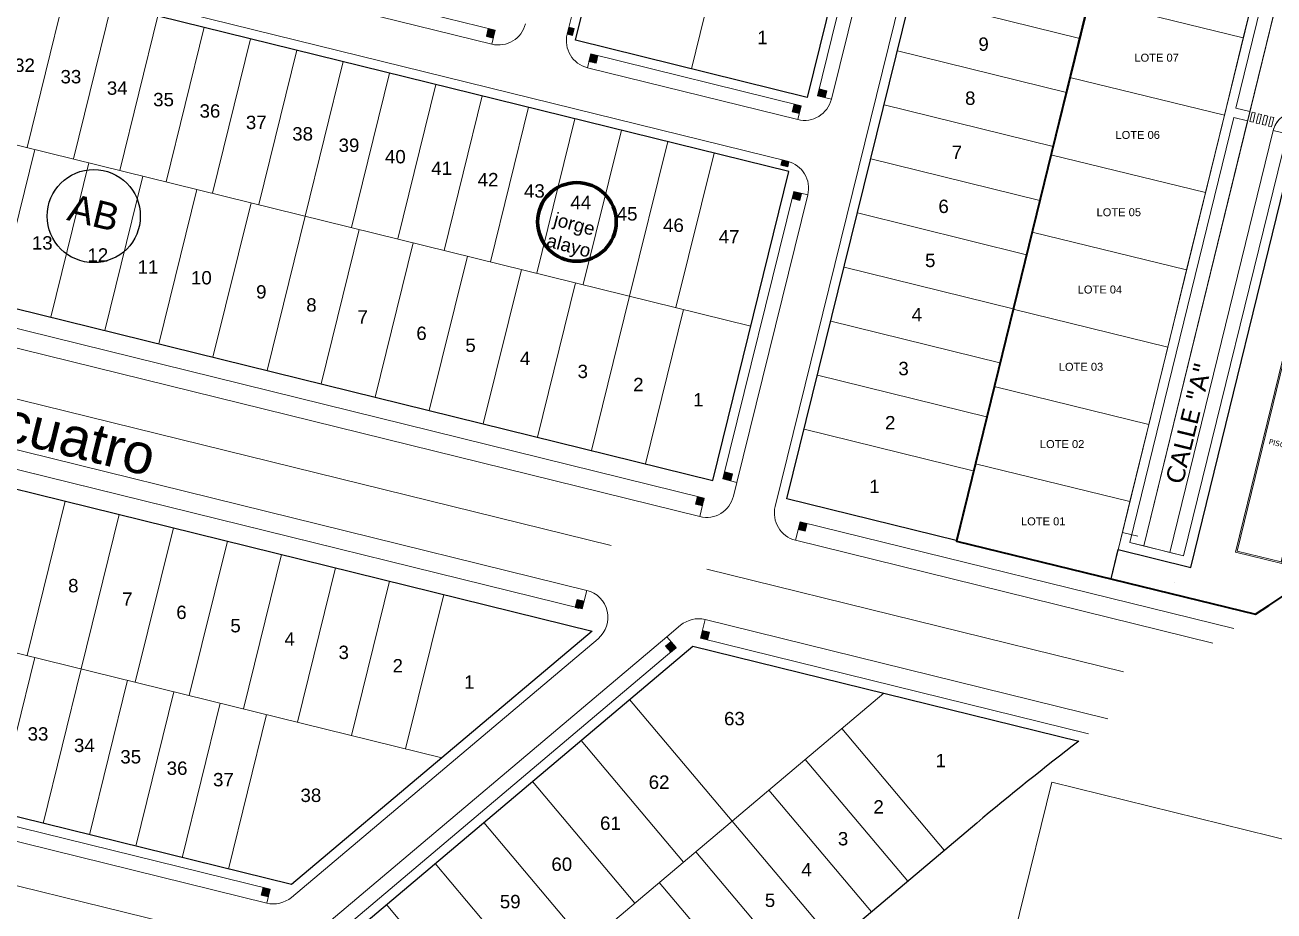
# Model space of a CAD drawing. Header units: millimetres. Extents: x 547073 to 557369, y 9424164 to 9429566.
# Drawn here: x 548786.2 to 548943.2, y 9426959.7 to 9427071.1 of the extents above; entities that cross this region are included whole.
import ezdxf

# ---------------------------------------------------------------- set-up
doc = ezdxf.new("R2010")
doc.units = ezdxf.units.MM
for name, color, linetype, lineweight in [('- Lineas', 177, 'Continuous', 9), ('- Texto', 5, 'Continuous', 13), ('00 Estacionamientos', 251, 'Continuous', 15), ('00 Lotes', 7, 'Continuous', 15), ('00 Manzana', 170, 'Continuous', 25), ('00 Recreación pública', 94, 'Continuous', 15), ('00 Veredas', 253, 'Continuous', 15), ('Z - TRAZADO AREAS VERDES', 3, 'Continuous', 9), ('Z -TRAZADO BLOCKGRASS', 129, 'Continuous', 9), ('Z-TRAZADO COTAS 1', 5, 'Continuous', 20), ('Z-TRAZADO LOTES', 1, 'Continuous', 13), ('Z-TRAZADO VEREDAS', 6, 'Continuous', 20), ('Z-TRAZADO VIAS', 7, 'Continuous', 9)]:
    doc.layers.add(name, color=color, linetype=linetype, lineweight=lineweight)
doc.layers.add('TEXTO', color=5, linetype='Continuous')
doc.layers.add('TEXTO-CATASTRO', color=12, linetype='Continuous')
doc.styles.add('- Txt B', font='verdana.ttf', dxfattribs={"height": 0.4})
doc.styles.add('- Txt M', font='verdana.ttf', dxfattribs={"height": 0.25})
doc.styles.add('KBYOZ', font='micross.ttf')
pattern_1 = [(346, (-6120.45241, 7539.05218), (0.0257042014075, 0.1030939209168), [])]
pattern_2 = [(256, (-6120.45241, 7539.05218), (0.1030939209168, -0.0257042014075), [])]

msp = doc.modelspace()

# ---------------------------------------------------------------- hatches: boundary and pattern name
h = msp.add_hatch()
h.set_pattern_fill('ANSI31', color=256, scale=0.85, angle=301, style=0)
h.set_pattern_definition(pattern_1)
h.paths.add_polyline_path([(548845.328, 9427070.44), (548844.454, 9427070.656), (548844.215, 9427069.685), (548845.088, 9427069.469)])
h = msp.add_hatch()
h.set_pattern_fill('ANSI31', color=256, scale=0.85, angle=211, style=0)
h.set_pattern_definition(pattern_2)
h.paths.add_polyline_path([(548856.936, 9427065.724), (548857.367, 9427067.471), (548858.241, 9427067.256), (548858.002, 9427066.285), (548857.128, 9427066.5), (548856.936, 9427065.724, -0.4142136), (548854.376, 9427069.96), (548854.592, 9427070.834), (548855.239, 9427070.674), (548855.023, 9427069.8), (548854.376, 9427069.96, 0.4142136)])
h = msp.add_hatch()
h.set_pattern_fill('ANSI31', color=256, scale=0.85, angle=301, style=0)
h.set_pattern_definition(pattern_1)
h.paths.add_polyline_path([(548858.241, 9427067.256), (548857.367, 9427067.471), (548857.128, 9427066.5), (548858.002, 9427066.285)])
h = msp.add_hatch()
h.set_pattern_fill('ANSI31', color=256, scale=0.85, angle=211, style=0)
h.set_pattern_definition(pattern_2)
h.paths.add_polyline_path([(548887.02, 9427062.836), (548886.049, 9427063.076), (548885.833, 9427062.202), (548886.804, 9427061.962)])
h = msp.add_hatch()
h.set_pattern_fill('ANSI31', color=256, scale=0.85, angle=301, style=0)
h.set_pattern_definition(pattern_1)
h.paths.add_polyline_path([(548883.776, 9427060.958), (548882.902, 9427061.174), (548882.663, 9427060.203), (548883.536, 9427059.987)])
h = msp.add_hatch()
h.set_pattern_fill('ANSI31', color=256, scale=0.85, angle=301, style=0)
h.set_pattern_definition(pattern_1)
h.paths.add_polyline_path([(548882.25, 9427053.913, 0.0146915), (548882.052, 9427053.968), (548881.378, 9427054.134), (548881.217, 9427053.481), (548882.09, 9427053.265)])
h = msp.add_hatch()
h.set_pattern_fill('ANSI31', color=256, scale=0.85, angle=211, style=0)
h.set_pattern_definition(pattern_2)
h.paths.add_polyline_path([(548883.835, 9427049.923), (548882.864, 9427050.163), (548882.649, 9427049.289), (548883.62, 9427049.049)])
h = msp.add_hatch()
h.set_pattern_fill('ANSI31', color=256, scale=0.85, angle=211, style=0)
h.set_pattern_definition(pattern_2)
h.paths.add_polyline_path([(548875.143, 9427014.679), (548874.173, 9427014.918), (548873.957, 9427014.045), (548874.928, 9427013.805)])
h = msp.add_hatch()
h.set_pattern_fill('ANSI31', color=256, scale=0.85, angle=301, style=0)
h.set_pattern_definition(pattern_1)
h.paths.add_polyline_path([(548871.612, 9427011.636), (548870.738, 9427011.852), (548870.499, 9427010.881), (548871.373, 9427010.665)])
h = msp.add_hatch()
h.set_pattern_fill('ANSI31', color=256, scale=0.85, angle=301, style=0)
h.set_pattern_definition(pattern_1)
h.paths.add_polyline_path([(548884.525, 9427008.451), (548883.651, 9427008.667), (548883.412, 9427007.696), (548884.286, 9427007.481)])
h = msp.add_hatch()
h.set_pattern_fill('ANSI31', color=256, scale=0.85, angle=301, style=0)
h.set_pattern_definition(pattern_1)
h.paths.add_polyline_path([(548856.497, 9426998.678), (548855.623, 9426998.894), (548855.383, 9426997.923), (548856.257, 9426997.708)])
h = msp.add_hatch()
h.set_pattern_fill('ANSI31', color=256, scale=0.85, angle=301, style=0)
h.set_pattern_definition(pattern_1)
h.paths.add_polyline_path([(548872.251, 9426994.793), (548871.377, 9426995.009), (548871.137, 9426994.038), (548872.011, 9426993.822)])
h = msp.add_hatch()
h.set_pattern_fill('ANSI31', color=256, angle=175, style=0)
h.set_pattern_definition([(220, (-6120.45241, 7539.05218), (0.0803484512108, -0.0957555553899), [])])
h.paths.add_polyline_path([(548867.432, 9426993.599), (548866.745, 9426993.019), (548867.389, 9426992.254), (548868.077, 9426992.835)])
h = msp.add_hatch()
h.set_pattern_fill('ANSI31', color=256, scale=0.85, angle=301, style=0)
h.set_pattern_definition(pattern_1)
h.paths.add_polyline_path([(548817.044, 9426962.472), (548816.17, 9426962.687), (548815.931, 9426961.717), (548816.805, 9426961.501)])

# ---------------------------------------------------------------- linework, layer by layer
at = {"layer": '- Lineas'}
for points in [[(548946.978, 9427014.757), (548944.207, 9427003.426), (548938.379, 9427004.851), (548944.317, 9427029.136), (548950.145, 9427027.711), (548949.907, 9427026.739), (548952.97, 9427022.424), (548951.782, 9427017.567)], [(548946.847, 9427014.854), (548944.097, 9427003.607), (548938.56, 9427004.961), (548944.427, 9427028.954), (548949.964, 9427027.6), (548949.742, 9427026.693), (548952.804, 9427022.378), (548951.651, 9427017.663)]]:
    msp.add_lwpolyline(points, close=True, dxfattribs=at)
at = {"lineweight": 35}
msp.add_lwpolyline([(548953.98, 9427213.484), (548903.3, 9427006.222), (548940.893, 9426997.03, -0.0320832), (548995.696, 9427028.56)], format="xyb", dxfattribs=at)
at = {"color": 1, "lineweight": 100}
msp.add_circle((548855.598, 9427046.35), 4.944, dxfattribs=at)
at = {"layer": '00 Estacionamientos'}
for p, q in [((548914.686, 9427171.678), (548887.581, 9427061.771)), ((548844.897, 9427068.693), (548818.488, 9427075.206)), ((548883.345, 9427059.211), (548856.936, 9427065.724)), ((548875.705, 9427013.614), (548884.612, 9427049.732)), ((548720.935, 9427046.324), (548871.037, 9427009.306)), ((548717.966, 9427034.285), (548856.832, 9427000.038)), ((548935.51, 9426993.406), (548883.077, 9427006.337)), ((548871.712, 9426996.368), (548922.344, 9426983.881)), ((548866.917, 9426994.21), (548709.186, 9426861.139)), ((548816.613, 9426960.724), (548706.52, 9426987.875))]:
    msp.add_line(p, q, dxfattribs=at)
at = {"layer": '00 Lotes'}
for p, q in [((548869.985, 9427065.595), (548897.761, 9427178.221)), ((548786.487, 9427055.701), (548791.276, 9427075.119)), ((548897.557, 9427074.657), (548918.821, 9427069.413)), ((548792.312, 9427054.264), (548797.101, 9427073.682)), ((548798.138, 9427052.827), (548802.927, 9427072.246)), ((548877.461, 9427033.265), (548724.64, 9427070.953)), ((548803.963, 9427051.391), (548808.752, 9427070.809)), ((548809.789, 9427049.954), (548814.578, 9427069.372)), ((548815.614, 9427048.517), (548820.403, 9427067.936)), ((548895.881, 9427067.861), (548917.145, 9427062.617)), ((548821.44, 9427047.081), (548826.229, 9427066.499)), ((548827.265, 9427045.644), (548832.054, 9427065.062)), ((548833.091, 9427044.207), (548837.879, 9427063.626)), ((548838.916, 9427042.771), (548843.705, 9427062.189)), ((548844.741, 9427041.334), (548849.53, 9427060.752)), ((548894.205, 9427061.064), (548915.468, 9427055.82)), ((548850.567, 9427039.897), (548855.356, 9427059.316)), ((548856.392, 9427038.461), (548861.181, 9427057.879)), ((548862.218, 9427037.024), (548867.007, 9427056.442)), ((548782.669, 9427036.043), (548787.458, 9427055.461)), ((548868.043, 9427035.587), (548872.832, 9427055.006)), ((548892.529, 9427054.268), (548913.792, 9427049.024)), ((548789.465, 9427034.367), (548794.254, 9427053.785)), ((548796.262, 9427032.691), (548801.051, 9427052.109)), ((548803.058, 9427031.015), (548807.847, 9427050.433)), ((548809.854, 9427029.339), (548814.643, 9427048.757)), ((548816.651, 9427027.662), (548821.44, 9427047.081)), ((548890.852, 9427047.472), (548912.116, 9427042.228)), ((548823.447, 9427025.986), (548828.236, 9427045.405)), ((548830.243, 9427024.31), (548835.032, 9427043.728)), ((548837.04, 9427022.634), (548841.829, 9427042.052)), ((548843.836, 9427020.958), (548848.625, 9427040.376)), ((548889.176, 9427040.675), (548910.44, 9427035.431)), ((548850.633, 9427019.282), (548855.421, 9427038.7)), ((548857.429, 9427017.606), (548862.218, 9427037.024)), ((548864.225, 9427015.93), (548869.014, 9427035.348)), ((548887.5, 9427033.879), (548908.764, 9427028.635)), ((548885.824, 9427027.082), (548907.088, 9427021.838)), ((548884.148, 9427020.286), (548905.412, 9427015.042)), ((548838.633, 9426978.983), (548709.794, 9427010.757)), ((548786.496, 9426991.841), (548791.285, 9427011.259)), ((548793.293, 9426990.165), (548798.082, 9427009.583)), ((548800.089, 9426988.489), (548804.878, 9427007.907)), ((548806.885, 9426986.812), (548811.674, 9427006.231)), ((548813.682, 9426985.136), (548818.471, 9427004.555)), ((548820.478, 9426983.46), (548825.267, 9427002.878)), ((548827.274, 9426981.784), (548832.063, 9427001.202)), ((548834.071, 9426980.108), (548838.86, 9426999.526)), ((548782.678, 9426972.183), (548787.467, 9426991.601)), ((548788.504, 9426970.746), (548793.293, 9426990.165)), ((548794.329, 9426969.31), (548799.118, 9426988.728)), ((548722.257, 9426842.078), (548894.177, 9426987.12)), ((548800.155, 9426967.873), (548804.944, 9426987.291)), ((548805.98, 9426966.436), (548810.769, 9426985.855)), ((548875.122, 9426971.045), (548862.227, 9426986.329)), ((548811.806, 9426965), (548816.594, 9426984.418)), ((548901.775, 9426967.367), (548888.88, 9426982.652)), ((548869.008, 9426965.886), (548856.113, 9426981.17)), ((548897.189, 9426963.498), (548884.294, 9426978.783)), ((548862.893, 9426960.727), (548849.998, 9426976.012)), ((548892.603, 9426959.629), (548879.708, 9426974.914)), ((548856.778, 9426955.569), (548843.883, 9426970.853)), ((548888.017, 9426955.76), (548875.122, 9426971.045)), ((548883.431, 9426951.891), (548870.536, 9426967.176)), ((548850.664, 9426950.41), (548837.769, 9426965.694)), ((548878.845, 9426948.022), (548865.95, 9426963.307)), ((548844.549, 9426945.251), (548831.654, 9426960.536))]:
    msp.add_line(p, q, dxfattribs=at)
for points in [[(548919.927, 9427074.219), (548922.302, 9427083.933), (548941.73, 9427079.182), (548939.354, 9427069.469)], [(548917.552, 9427064.505), (548919.927, 9427074.219), (548939.354, 9427069.469), (548936.979, 9427059.755)], [(548915.176, 9427054.791), (548917.552, 9427064.505), (548936.979, 9427059.755), (548934.604, 9427050.041)], [(548912.801, 9427045.077), (548915.176, 9427054.791), (548934.604, 9427050.041), (548932.229, 9427040.327)], [(548910.426, 9427035.364), (548912.801, 9427045.077), (548932.229, 9427040.327), (548929.854, 9427030.613)], [(548908.051, 9427025.65), (548910.426, 9427035.364), (548929.854, 9427030.613), (548927.478, 9427020.899)], [(548905.676, 9427015.936), (548908.051, 9427025.65), (548927.478, 9427020.899), (548925.103, 9427011.186)], [(548903.3, 9427006.222), (548905.676, 9427015.936), (548925.103, 9427011.186), (548922.728, 9427001.472)]]:
    msp.add_lwpolyline(points, close=True, dxfattribs=at)
at = {"layer": '00 Manzana'}
for points in [[(548881.993, 9427011.548), (548928.808, 9427201.377), (548951.64, 9427214.195), (548954.361, 9427213.524), (548954.361, 9427213.524), (548903.257, 9427006.304), (548903.257, 9427006.304), (548903.257, 9427006.304), (548881.993, 9427011.548)], [(548855.421, 9427069.187), (548883.197, 9427181.813), (548912.324, 9427174.629), (548884.549, 9427062.004), (548855.421, 9427069.187)], [(548729.429, 9427090.371), (548719.851, 9427051.535), (548872.672, 9427013.847), (548882.25, 9427052.683), (548729.429, 9427090.371)], [(548705.005, 9426991.339), (548714.583, 9427030.175), (548857.526, 9426994.923), (548819.739, 9426963.043), (548705.005, 9426991.339)]]:
    msp.add_lwpolyline(points, dxfattribs=at)
msp.add_lwpolyline([(548735.155, 9426826.79), (548709.362, 9426857.363), (548870.18, 9426993.038), (548918.667, 9426981.08, 0.0097788), (548905.84, 9426970.789), (548735.155, 9426826.79)], format="xyb", dxfattribs=at)
at = {"layer": '00 Recreación pública'}
msp.add_lwpolyline([(548915.281, 9426975.938), (548955.03, 9426966.135), (548946.889, 9426933.125), (548907.14, 9426942.927), (548915.281, 9426975.938)], dxfattribs=at)
at = {"layer": '00 Veredas'}
for p, q in [((548880.517, 9427010.573), (548927.405, 9427200.697)), ((548854.376, 9427069.96), (548881.84, 9427181.323)), ((548912.939, 9427172.109), (548885.833, 9427062.202)), ((548882.052, 9427053.968), (548730.493, 9427091.345)), ((548845.328, 9427070.44), (548818.919, 9427076.953)), ((548844.215, 9427069.685), (548844.454, 9427070.656)), ((548844.897, 9427068.693), (548845.328, 9427070.44)), ((548855.023, 9427069.8), (548854.376, 9427069.96)), ((548855.239, 9427070.674), (548854.592, 9427070.834)), ((548855.023, 9427069.8), (548855.239, 9427070.674)), ((548845.088, 9427069.469), (548844.215, 9427069.685)), ((548856.936, 9427065.724), (548857.367, 9427067.471)), ((548883.776, 9427060.958), (548857.367, 9427067.471)), ((548858.002, 9427066.285), (548858.241, 9427067.256)), ((548858.002, 9427066.285), (548857.128, 9427066.5)), ((548887.581, 9427061.771), (548885.833, 9427062.202)), ((548887.02, 9427062.836), (548886.049, 9427063.076)), ((548887.02, 9427062.836), (548886.804, 9427061.962)), ((548882.663, 9427060.203), (548882.902, 9427061.174)), ((548883.345, 9427059.211), (548883.776, 9427060.958)), ((548883.536, 9427059.987), (548882.663, 9427060.203)), ((548881.376, 9427054.128), (548881.217, 9427053.481)), ((548881.217, 9427053.481), (548882.09, 9427053.265)), ((548882.25, 9427053.913), (548882.09, 9427053.265)), ((548873.957, 9427014.045), (548882.864, 9427050.163)), ((548884.612, 9427049.732), (548882.864, 9427050.163)), ((548883.62, 9427049.049), (548883.835, 9427049.923)), ((548721.509, 9427048.654), (548871.612, 9427011.636)), ((548883.62, 9427049.049), (548882.649, 9427049.289)), ((548719.45, 9427040.304), (548859.905, 9427005.666)), ((548717.391, 9427031.954), (548856.257, 9426997.708)), ((548875.143, 9427014.679), (548874.173, 9427014.918)), ((548875.705, 9427013.614), (548873.957, 9427014.045)), ((548874.928, 9427013.805), (548875.143, 9427014.679)), ((548875.274, 9427011.866), (548875.705, 9427013.614)), ((548870.499, 9427010.881), (548870.738, 9427011.852)), ((548870.499, 9427010.881), (548871.373, 9427010.665)), ((548871.037, 9427009.306), (548871.612, 9427011.636)), ((548883.077, 9427006.337), (548883.651, 9427008.667)), ((548938.153, 9426995.226), (548883.651, 9427008.667)), ((548884.286, 9427007.481), (548883.412, 9427007.696)), ((548884.286, 9427007.481), (548884.525, 9427008.451)), ((548871.927, 9427002.701), (548924.309, 9426989.782)), ((548856.832, 9427000.038), (548856.257, 9426997.708)), ((548855.623, 9426998.894), (548855.383, 9426997.923)), ((548855.623, 9426998.894), (548856.497, 9426998.678)), ((548871.712, 9426996.368), (548871.137, 9426994.038)), ((548868.617, 9426995.645), (548866.917, 9426994.21)), ((548871.377, 9426995.009), (548872.251, 9426994.793)), ((548872.251, 9426994.793), (548872.011, 9426993.822)), ((548868.077, 9426992.835), (548710.346, 9426859.763)), ((548819.708, 9426961.447), (548858.251, 9426993.964)), ((548867.432, 9426993.599), (548866.745, 9426993.019)), ((548866.745, 9426993.019), (548867.389, 9426992.254)), ((548866.917, 9426994.21), (548868.077, 9426992.835)), ((548871.137, 9426994.038), (548919.886, 9426982.016)), ((548817.044, 9426962.472), (548706.951, 9426989.623)), ((548746.394, 9426972.48), (548809.433, 9426956.933)), ((548815.931, 9426961.717), (548816.17, 9426962.687)), ((548816.805, 9426961.501), (548815.931, 9426961.717)), ((548816.613, 9426960.724), (548817.044, 9426962.472))]:
    msp.add_line(p, q, dxfattribs=at)
for centre, start, end in [((548845.735, 9427072.091), 256.14628, 346.14628), ((548857.774, 9427069.122), 166.14628, 256.14628), ((548884.183, 9427062.609), 256.14628, 346.14628), ((548881.214, 9427050.57), 346.14628, 76.14628), ((548871.876, 9427012.704), 256.14628, 346.14628), ((548883.915, 9427009.735), 166.14628, 256.14628), ((548855.994, 9426996.639), 310.15286, 76.14628), ((548870.874, 9426992.97), 76.14628, 130.15304), ((548817.451, 9426964.122), 256.14628, 310.15286)]:
    msp.add_arc(centre, 3.5, start, end, dxfattribs=at)
at = {"layer": 'TEXTO-CATASTRO'}
msp.add_lwpolyline([(548922.728, 9427001.472), (548923.631, 9427005.163), (548932.76, 9427002.923), (548946.443, 9427058.882), (548998.638, 9427046.119)], dxfattribs=at)
msp.add_circle((548794.878, 9427047.078), 5.85, dxfattribs=at)
at = {"layer": 'Z - TRAZADO AREAS VERDES', "transparency": 33554684}
msp.add_lwpolyline([(548922.728, 9427001.472), (548923.631, 9427005.163), (548932.762, 9427002.93), (548946.443, 9427058.882), (548998.638, 9427046.119, -0.4184978), (548999.769, 9427044.224), (548999.22, 9427042.109), (548999.074, 9427042.147), (548995.696, 9427028.56, 0.0368214), (548940.893, 9426997.03), (548922.728, 9427001.472)], format="xyb", close=True, dxfattribs=at)
at = {"layer": 'Z -TRAZADO BLOCKGRASS'}
for points in [[(548953.703, 9427123.095), (548938.43, 9427060.635), (548940.178, 9427060.208), (548955.451, 9427122.668)], [(548938.145, 9427059.47), (548925.081, 9427006.044), (548926.83, 9427005.616), (548939.893, 9427059.042)], [(548944.85, 9427057.418), (548931.842, 9427004.39), (548930.133, 9427004.809), (548943.101, 9427057.846)]]:
    msp.add_lwpolyline(points, close=True, dxfattribs=at)
at = {"layer": 'Z-TRAZADO COTAS 1', "transparency": 33554684}
for points in [[(548924.159, 9427007.324), (548926.085, 9427006.853)], [(548932.762, 9427002.93), (548932.76, 9427002.923)]]:
    msp.add_lwpolyline(points, dxfattribs=at)
at = {"layer": 'Z-TRAZADO COTAS 1', "lineweight": 9, "transparency": 33554684}
msp.add_lwpolyline([(548930.657, 9427001.06), (548930.655, 9427001.053)], dxfattribs=at)
at = {"layer": 'Z-TRAZADO LOTES'}
msp.add_lwpolyline([(548938.379, 9427004.851), (548944.317, 9427029.136), (548950.145, 9427027.711), (548950.145, 9427027.711), (548953.08, 9427022.875), (548951.893, 9427018.018), (548947.057, 9427015.083), (548944.207, 9427003.426)], close=True, dxfattribs=at)
at = {"layer": 'Z-TRAZADO VEREDAS'}
msp.add_lwpolyline([(548983.224, 9427248.879), (548923.914, 9427006.323), (548923.631, 9427005.163), (548932.762, 9427002.93), (548946.443, 9427058.882)], dxfattribs=at)
msp.add_lwpolyline([(548946.728, 9427060.048, 0.4142136), (548943.101, 9427057.846), (548943.101, 9427057.846), (548944.85, 9427057.418), (548931.842, 9427004.39), (548925.081, 9427006.044), (548938.145, 9427059.47), (548939.893, 9427059.042), (548940.178, 9427060.208), (548938.43, 9427060.635), (548953.703, 9427123.095)], format="xyb", dxfattribs=at)
for points in [[(548940.47, 9427060.137), (548940.185, 9427058.971), (548940.573, 9427058.876), (548940.858, 9427060.042)], [(548941.247, 9427059.947), (548940.962, 9427058.781), (548941.351, 9427058.686), (548941.636, 9427059.852)], [(548942.024, 9427059.757), (548941.739, 9427058.591), (548942.128, 9427058.496), (548942.413, 9427059.661)], [(548942.801, 9427059.566), (548942.516, 9427058.401), (548942.905, 9427058.306), (548943.19, 9427059.471)]]:
    msp.add_lwpolyline(points, close=True, dxfattribs=at)
at = {"layer": 'Z-TRAZADO VIAS', "transparency": 33554684}
msp.add_lwpolyline([(549011.743, 9427038.416), (549052.047, 9427193.4), (549008.369, 9427248.462), (548962.031, 9427259.457), (548960.784, 9427254.203), (548983.224, 9427248.879, -0.4182265), (548985.425, 9427245.252), (548926.83, 9427005.616), (548930.133, 9427004.809), (548943.101, 9427057.846, -0.4142133), (548946.728, 9427060.048), (548998.919, 9427047.286, -0.4184978), (549001.11, 9427043.617), (548997.413, 9427029.402, -0.0085384), (549012.673, 9427036.53, -0.1687978)], format="xyb", close=True, dxfattribs=at)

# ---------------------------------------------------------------- texts
at = {"layer": '- Texto', "insert": (548942.49, 9427018.43), "char_height": 0.672, "width": 5.31933, "attachment_point": 7, "rotation": 346.20884, "style": '- Txt M'}
msp.add_mtext('\\pxt5;PISCINA', dxfattribs=at)
at = {"layer": 'TEXTO', "color": 7, "insert": (548780.225, 9427022.286), "char_height": 5, "width": 0.0000000002, "attachment_point": 5, "rotation": 346, "style": 'KBYOZ'}
msp.add_mtext('avenida cuatro', dxfattribs=at)
at = {"layer": 'TEXTO-CATASTRO', "attachment_point": 5, "style": 'KBYOZ'}
for s, insert, char_height, width, rotation in [('1', (548878.912, 9427069.53), 1.68, 0.000122, 0.08064), ('9', (548906.709, 9427068.684), 1.68, 0.000122, 0.08064), ('32', (548786.174, 9427066.029), 1.68, 0.000122, 0.08064), ('33', (548791.999, 9427064.592), 1.68, 0.000122, 0.08064), ('34', (548797.825, 9427063.156), 1.68, 0.000122, 0.08064), ('35', (548803.65, 9427061.719), 1.68, 0.000122, 0.08064), ('8', (548905.033, 9427061.888), 1.68, 0.000122, 0.08064), ('36', (548809.476, 9427060.282), 1.68, 0.000122, 0.08064), ('37', (548815.301, 9427058.846), 1.68, 0.000122, 0.08064), ('38', (548821.127, 9427057.409), 1.68, 0.000122, 0.08064), ('39', (548826.952, 9427055.972), 1.68, 0.000122, 0.08064), ('7', (548903.357, 9427055.092), 1.68, 0.000122, 0.08064), ('40', (548832.778, 9427054.536), 1.68, 0.000122, 0.08064), ('41', (548838.603, 9427053.099), 1.68, 0.000122, 0.08064), ('42', (548844.429, 9427051.662), 1.68, 0.000122, 0.08064), ('43', (548850.254, 9427050.226), 1.68, 0.000122, 0.08064), ('AB', (548794.882, 9427047.516), 3.4214, 0.000158, 346.25424), ('44', (548856.079, 9427048.789), 1.68, 0.000122, 0.08064), ('45', (548861.905, 9427047.352), 1.68, 0.000122, 0.08064), ('6', (548901.68, 9427048.295), 1.68, 0.000122, 0.08064), ('jorge alayo', (548854.87, 9427044.488), 1.68, 0.000122, 345.17655), ('46', (548867.73, 9427045.916), 1.68, 0.000122, 0.08064), ('47', (548874.721, 9427044.479), 1.68, 0.000122, 0.08064), ('13', (548788.405, 9427043.7), 1.68, 0.000122, 0.08064), ('12', (548795.39, 9427042.194), 1.68, 0.000122, 0.08064), ('11', (548801.69, 9427040.689), 1.68, 0.000122, 0.08064), ('5', (548900.004, 9427041.499), 1.68, 0.000122, 0.08064), ('10', (548808.401, 9427039.32), 1.68, 0.000122, 0.08064), ('9', (548815.934, 9427037.541), 1.68, 0.000122, 0.08064), ('8', (548822.234, 9427035.898), 1.68, 0.000122, 0.08064), ('7', (548828.671, 9427034.392), 1.68, 0.000122, 0.08064), ('4', (548898.328, 9427034.703), 1.68, 0.000122, 0.08064), ('6', (548836.067, 9427032.339), 1.68, 0.000122, 0.08064), ('5', (548842.23, 9427030.834), 1.68, 0.000122, 0.08064), ('4', (548849.078, 9427029.191), 1.68, 0.000122, 0.08064), ('3', (548856.337, 9427027.549), 1.68, 0.000122, 0.08064), ('3', (548896.652, 9427027.906), 1.68, 0.000122, 0.08064), ('2', (548863.322, 9427025.906), 1.68, 0.000122, 0.08064), ('1', (548870.855, 9427023.99), 1.68, 0.000122, 0.08064), ('2', (548894.976, 9427021.11), 1.68, 0.000122, 0.08064), ('1', (548893.001, 9427013.102), 1.68, 0.000122, 0.08064), ('8', (548792.305, 9427000.615), 1.68, 0.000122, 0.08064), ('7', (548799.101, 9426998.939), 1.68, 0.000122, 0.08064), ('6', (548805.897, 9426997.263), 1.68, 0.000122, 0.08064), ('5', (548812.694, 9426995.587), 1.68, 0.000122, 0.08064), ('4', (548819.49, 9426993.911), 1.68, 0.000122, 0.08064), ('3', (548826.287, 9426992.235), 1.68, 0.000122, 0.08064), ('2', (548833.083, 9426990.559), 1.68, 0.000122, 0.08064), ('1', (548842.069, 9426988.502), 1.68, 0.000122, 0.08064), ('63', (548875.395, 9426983.906), 1.68, 0.000122, 0.08064), ('33', (548787.869, 9426981.979), 1.68, 0.000122, 0.08064), ('34', (548793.694, 9426980.542), 1.68, 0.000122, 0.08064), ('35', (548799.52, 9426979.105), 1.68, 0.000122, 0.08064), ('1', (548901.328, 9426978.644), 1.68, 0.000122, 0.08064), ('36', (548805.345, 9426977.669), 1.68, 0.000122, 0.08064), ('37', (548811.171, 9426976.232), 1.68, 0.000122, 0.08064), ('62', (548865.923, 9426975.915), 1.68, 0.000122, 0.08064), ('38', (548822.162, 9426974.261), 1.68, 0.000122, 0.08064), ('2', (548893.514, 9426972.818), 1.68, 0.000122, 0.08064), ('61', (548859.808, 9426970.756), 1.68, 0.000122, 0.08064), ('3', (548889.044, 9426968.807), 1.68, 0.000122, 0.08064), ('60', (548853.694, 9426965.598), 1.68, 0.000122, 0.08064), ('4', (548884.458, 9426964.938), 1.68, 0.000122, 0.08064), ('59', (548847.216, 9426960.905), 1.68, 0.000122, 0.08064), ('5', (548879.872, 9426961.069), 1.68, 0.000122, 0.08064)]:
    msp.add_mtext(s, dxfattribs=dict(at, insert=insert, char_height=char_height, width=width, rotation=rotation))
at = {"layer": 'TEXTO-CATASTRO', "char_height": 1, "attachment_point": 5, "rotation": 0.08064, "style": 'KBYOZ'}
for s, insert in [('LOTE 07', (548928.453, 9427066.987)), ('LOTE 06', (548926.078, 9427057.273)), ('LOTE 05', (548923.703, 9427047.559)), ('LOTE 04', (548921.327, 9427037.845)), ('LOTE 03', (548918.952, 9427028.132)), ('LOTE 02', (548916.577, 9427018.418)), ('LOTE 01', (548914.202, 9427008.704))]:
    msp.add_mtext_dynamic_manual_height_columns(s, width=12.72534, gutter_width=12.5, heights=[0], dxfattribs=dict(at, insert=insert))
at = {"layer": 'Z-TRAZADO COTAS 1', "transparency": 33554684, "insert": (548924.512, 9426993.202), "char_height": 2.24, "width": 57.89556, "attachment_point": 1, "rotation": 76.25977, "style": '- Txt B'}
msp.add_mtext('\\pxqc;CALLE "A"', dxfattribs=at)

doc.saveas('drawing.dxf')
